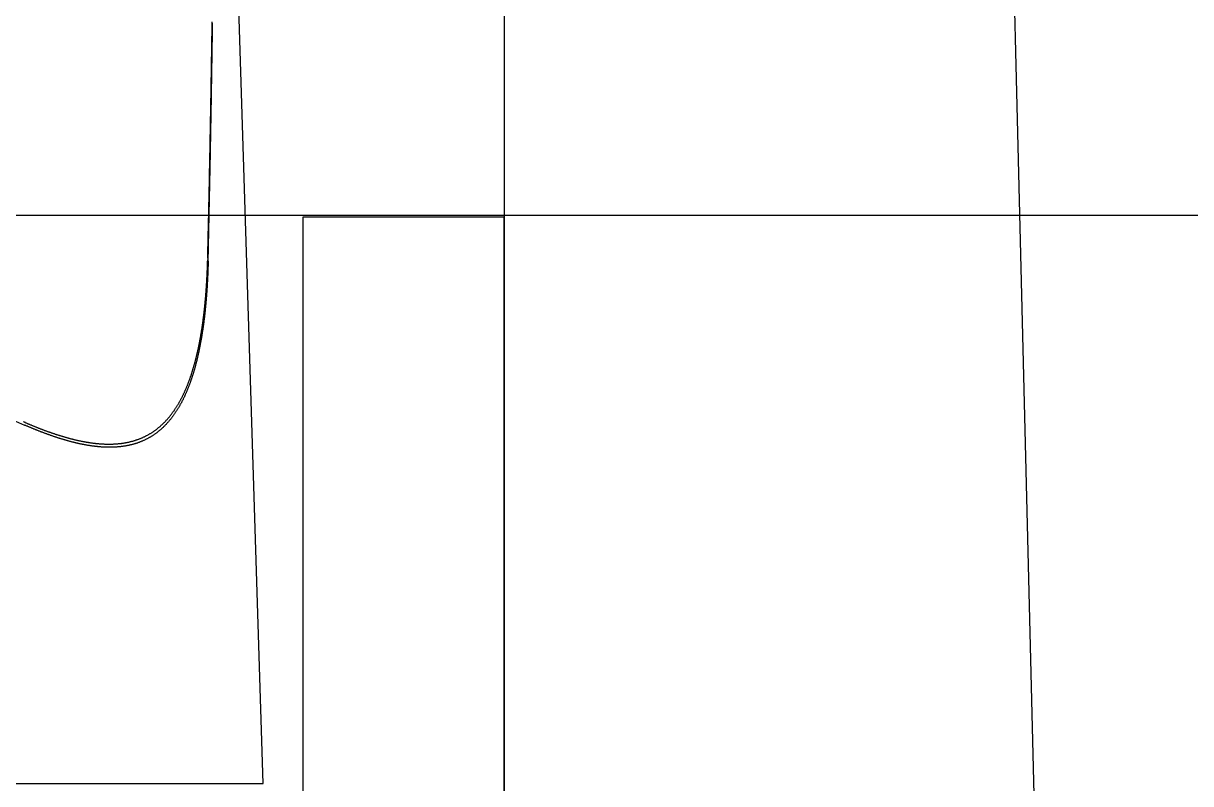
# Model space of a CAD drawing. Header units: millimetres. Extents: x 2213 to 82676, y 1050 to 28650.
# Drawn here: x 29835.7 to 29928.5, y 17342.1 to 17402.6 of the extents above; entities that cross this region are included whole.
import ezdxf

# ---------------------------------------------------------------- set-up
doc = ezdxf.new("R2010")
doc.units = ezdxf.units.MM
doc.header["$LTSCALE"] = 200
doc.linetypes.add('DASHED', pattern=[0.75, 0.5, -0.25])
doc.layers.add('01HAT', color=8, linetype='Continuous')
doc.layers.add('A-FIX', color=5, linetype='Continuous')

# ---------------------------------------------------------------- blocks, each defined once
blk = doc.blocks.new('등받이')
blk.add_lwpolyline([(17936.631, 31451.142), (17956.631, 31451.142, -0.414214), (17966.631, 31441.142), (17966.631, 31035.9, -0.414214), (17956.631, 31025.9), (17926.631, 31025.9, -0.414214), (17916.631, 31035.9), (17926.631, 31441.142, -0.414214)], format="xyb", close=True)
blk.add_lwpolyline([(17966.631, 31200.158), (17966.631, 31399.994), (17982.631, 31399.994), (17982.631, 31216.158)])
blk = doc.blocks.new('A$C657279D5')
at = {"linetype": 'Continuous'}
for p, q in [((-161.194736, 854.787611), (-159.115606, 920.48812)), ((-68.805355, 854.787611), (-161.194736, 854.787611))]:
    blk.add_line(p, q, dxfattribs=at)
at = {"linetype": 'DASHED'}
for p, q in [((-70.692485, 914.420912), (-142.21744, 883.299326)), ((-156.769156, 896.364278), (-156.814317, 896.344628))]:
    blk.add_line(p, q, dxfattribs=at)
for points in [[(-156.814307, 896.344292), (-156.819207, 896.554292), (-156.824107, 896.763292), (-156.829007, 896.972292), (-156.833807, 897.182292), (-156.838607, 897.391292), (-156.843407, 897.600292), (-156.848207, 897.809292), (-156.852907, 898.019292), (-156.857707, 898.228292), (-156.862407, 898.437292), (-156.867007, 898.646292), (-156.871707, 898.855292), (-156.876307, 899.064292), (-156.880907, 899.273292), (-156.885507, 899.482292), (-156.890107, 899.691292), (-156.894607, 899.900292), (-156.899207, 900.109292), (-156.903707, 900.318292), (-156.908107, 900.527292), (-156.912607, 900.736292), (-156.917007, 900.944292), (-156.921407, 901.153292), (-156.925807, 901.362292), (-156.930207, 901.571292), (-156.934507, 901.779292), (-156.938807, 901.988292), (-156.943107, 902.197292), (-156.947407, 902.405292), (-156.951607, 902.614292), (-156.955907, 902.822292), (-156.960107, 903.031292), (-156.964307, 903.240292), (-156.968407, 903.448292), (-156.972607, 903.656292), (-156.976707, 903.865292), (-156.980807, 904.073292), (-156.984807, 904.282292), (-156.988907, 904.490292), (-156.992907, 904.698292), (-156.996907, 904.906292), (-157.000907, 905.115292), (-157.004907, 905.323292), (-157.008807, 905.531292), (-157.012707, 905.739292), (-157.016607, 905.947292), (-157.020507, 906.155292), (-157.024307, 906.363292), (-157.028107, 906.572292), (-157.031907, 906.779292), (-157.035707, 906.987292), (-157.039507, 907.195292), (-157.043207, 907.403292), (-157.046907, 907.611292), (-157.050607, 907.819292), (-157.054307, 908.027292), (-157.057907, 908.234292), (-157.061607, 908.442292), (-157.065207, 908.650292), (-157.068707, 908.858292), (-157.072307, 909.065292), (-157.075807, 909.273292), (-157.079307, 909.480292), (-157.082807, 909.688292), (-157.086307, 909.895292), (-157.089807, 910.103292), (-157.093207, 910.310292), (-157.096607, 910.518292), (-157.100007, 910.725292), (-157.103307, 910.932292), (-157.106707, 911.140292), (-157.110007, 911.347292), (-157.113307, 911.554292), (-157.116507, 911.761292), (-157.119807, 911.968292), (-157.123007, 912.175292), (-157.126207, 912.383292), (-157.129407, 912.590292), (-157.132607, 912.797292), (-157.135707, 913.004292), (-157.138807, 913.210292), (-157.141907, 913.417292), (-157.145007, 913.624292), (-157.148107, 913.831292), (-157.151107, 914.038292), (-157.154107, 914.245292), (-157.157107, 914.451292), (-157.160107, 914.658292), (-157.163007, 914.865292), (-157.165907, 915.071292), (-157.168807, 915.278292)], [(-156.779407, 896.583292), (-156.784307, 896.791292), (-156.789207, 896.999292), (-156.794107, 897.207292), (-156.799007, 897.415292), (-156.803807, 897.623292), (-156.808607, 897.830292), (-156.813407, 898.038292), (-156.818207, 898.246292), (-156.823007, 898.454292), (-156.827707, 898.661292), (-156.832407, 898.869292), (-156.837107, 899.076292), (-156.841707, 899.284292), (-156.846407, 899.492292), (-156.851007, 899.699292), (-156.855607, 899.907292), (-156.860107, 900.114292), (-156.864707, 900.322292), (-156.869207, 900.529292), (-156.873707, 900.736292), (-156.878207, 900.944292), (-156.882607, 901.151292), (-156.887107, 901.359292), (-156.891507, 901.566292), (-156.895907, 901.773292), (-156.900207, 901.980292), (-156.904607, 902.188292), (-156.908907, 902.395292), (-156.913207, 902.602292), (-156.917507, 902.809292), (-156.921807, 903.016292), (-156.926007, 903.223292), (-156.930207, 903.430292), (-156.934407, 903.637292), (-156.938607, 903.844292), (-156.942707, 904.051292), (-156.946807, 904.258292), (-156.950907, 904.465292), (-156.955007, 904.672292), (-156.959107, 904.879292), (-156.963107, 905.086292), (-156.967107, 905.293292), (-156.971107, 905.499292), (-156.975107, 905.706292), (-156.979007, 905.913292), (-156.983007, 906.119292), (-156.986907, 906.326292), (-156.990707, 906.533292), (-156.994607, 906.739292), (-156.998407, 906.946292), (-157.002207, 907.152292), (-157.006007, 907.359292), (-157.009807, 907.565292), (-157.013607, 907.772292), (-157.017307, 907.978292), (-157.021007, 908.184292), (-157.024707, 908.391292), (-157.028307, 908.597292), (-157.032007, 908.803292), (-157.035607, 909.010292), (-157.039207, 909.216292), (-157.042807, 909.422292), (-157.046307, 909.628292), (-157.049907, 909.834292), (-157.053407, 910.040292), (-157.056807, 910.246292), (-157.060307, 910.452292), (-157.063807, 910.658292), (-157.067207, 910.864292), (-157.070607, 911.070292), (-157.074007, 911.276292), (-157.077307, 911.482292), (-157.080607, 911.688292), (-157.084007, 911.893292), (-157.087307, 912.099292), (-157.090507, 912.305292), (-157.093807, 912.510292), (-157.097007, 912.716292), (-157.100207, 912.922292), (-157.103407, 913.127292), (-157.106607, 913.333292), (-157.109707, 913.538292), (-157.112807, 913.744292), (-157.115907, 913.949292), (-157.119007, 914.154292), (-157.122007, 914.360292), (-157.125107, 914.565292), (-157.128107, 914.770292), (-157.131107, 914.976292), (-157.134007, 915.181292), (-157.137007, 915.386292)], [(-156.814307, 896.344292), (-156.813207, 896.297292), (-156.812007, 896.250292), (-156.810807, 896.203292), (-156.809607, 896.155292), (-156.808307, 896.108292), (-156.807007, 896.061292), (-156.805607, 896.013292), (-156.804207, 895.966292), (-156.802807, 895.919292), (-156.801307, 895.872292), (-156.799807, 895.824292), (-156.798207, 895.777292), (-156.796707, 895.730292), (-156.795007, 895.683292), (-156.793407, 895.635292), (-156.791607, 895.588292), (-156.789907, 895.541292), (-156.788107, 895.493292), (-156.786307, 895.446292), (-156.784407, 895.399292), (-156.782507, 895.352292), (-156.780507, 895.304292), (-156.778507, 895.257292), (-156.776507, 895.210292), (-156.774407, 895.163292), (-156.772307, 895.115292), (-156.770107, 895.068292), (-156.767907, 895.021292), (-156.765607, 894.974292), (-156.763307, 894.926292), (-156.761007, 894.879292), (-156.758607, 894.832292), (-156.756207, 894.785292), (-156.753707, 894.737292), (-156.751207, 894.690292), (-156.748607, 894.643292), (-156.746007, 894.596292), (-156.743407, 894.548292), (-156.740707, 894.501292), (-156.737907, 894.454292), (-156.735107, 894.407292), (-156.732307, 894.360292), (-156.729407, 894.312292), (-156.726507, 894.265292), (-156.723507, 894.218292), (-156.720507, 894.171292), (-156.717407, 894.123292), (-156.714307, 894.076292), (-156.711207, 894.029292), (-156.707907, 893.982292), (-156.704707, 893.935292), (-156.701407, 893.888292), (-156.698007, 893.840292), (-156.694607, 893.793292), (-156.691207, 893.746292), (-156.687707, 893.699292), (-156.684107, 893.652292), (-156.680507, 893.604292), (-156.676907, 893.557292), (-156.673207, 893.510292), (-156.669507, 893.463292), (-156.665707, 893.416292), (-156.661807, 893.369292), (-156.657907, 893.322292), (-156.654007, 893.274292), (-156.650007, 893.227292), (-156.645907, 893.180292), (-156.641807, 893.133292), (-156.637707, 893.086292), (-156.633507, 893.039292), (-156.629207, 892.992292), (-156.624907, 892.945292), (-156.620507, 892.897292), (-156.616107, 892.850292), (-156.611707, 892.803292), (-156.607107, 892.756292), (-156.602607, 892.709292), (-156.597907, 892.662292), (-156.593307, 892.615292), (-156.588507, 892.568292), (-156.583707, 892.521292), (-156.578907, 892.474292), (-156.574007, 892.427292), (-156.569107, 892.380292), (-156.564007, 892.333292), (-156.559007, 892.286292), (-156.553907, 892.239292), (-156.548707, 892.192292), (-156.543507, 892.145292), (-156.538207, 892.098292), (-156.532807, 892.051292), (-156.527407, 892.004292), (-156.522007, 891.957292), (-156.516507, 891.910292), (-156.510907, 891.863292), (-156.505207, 891.816292), (-156.499507, 891.769292), (-156.493807, 891.722292), (-156.488007, 891.675292), (-156.482107, 891.628292), (-156.476207, 891.581292), (-156.470207, 891.534292), (-156.464107, 891.487292), (-156.458007, 891.440292), (-156.451807, 891.394292), (-156.445507, 891.347292), (-156.439207, 891.300292), (-156.432807, 891.253292), (-156.426407, 891.206292), (-156.419907, 891.159292), (-156.413307, 891.112292), (-156.406607, 891.066292), (-156.399907, 891.019292), (-156.393107, 890.972292), (-156.386307, 890.925292), (-156.379407, 890.878292), (-156.372407, 890.832292), (-156.365307, 890.785292), (-156.358207, 890.738292), (-156.351007, 890.691292), (-156.343807, 890.645292), (-156.336407, 890.598292), (-156.329007, 890.551292), (-156.321607, 890.505292), (-156.314007, 890.458292), (-156.306407, 890.411292), (-156.298707, 890.365292), (-156.290907, 890.318292), (-156.283107, 890.271292), (-156.275207, 890.225292), (-156.267207, 890.178292), (-156.259107, 890.131292), (-156.251007, 890.085292), (-156.242807, 890.038292), (-156.234507, 889.992292), (-156.226107, 889.945292), (-156.217707, 889.899292), (-156.209107, 889.852292), (-156.200507, 889.806292), (-156.191807, 889.759292), (-156.183107, 889.713292), (-156.174207, 889.666292), (-156.165307, 889.620292), (-156.156207, 889.573292), (-156.147107, 889.527292), (-156.137907, 889.480292), (-156.128707, 889.434292), (-156.119307, 889.388292), (-156.109807, 889.341292), (-156.100307, 889.295292), (-156.090707, 889.249292), (-156.081007, 889.202292), (-156.071207, 889.156292), (-156.061307, 889.110292), (-156.051307, 889.064292), (-156.041207, 889.017292), (-156.031007, 888.971292), (-156.020807, 888.925292), (-156.010407, 888.879292), (-156.000007, 888.833292), (-155.989407, 888.787292), (-155.978807, 888.741292), (-155.968107, 888.695292), (-155.957207, 888.649292), (-155.946307, 888.602292), (-155.935307, 888.556292), (-155.924207, 888.511292), (-155.912907, 888.465292), (-155.901607, 888.419292), (-155.890207, 888.373292), (-155.878707, 888.327292), (-155.867007, 888.281292), (-155.855307, 888.235292), (-155.843507, 888.189292), (-155.831507, 888.144292), (-155.819507, 888.098292), (-155.807307, 888.052292), (-155.795007, 888.006292), (-155.782707, 887.961292), (-155.770207, 887.915292), (-155.757607, 887.870292), (-155.744807, 887.824292), (-155.732007, 887.778292), (-155.719107, 887.733292), (-155.706007, 887.688292), (-155.692807, 887.642292), (-155.679507, 887.597292), (-155.666107, 887.551292), (-155.652607, 887.506292), (-155.638907, 887.461292), (-155.625107, 887.415292), (-155.611207, 887.370292), (-155.597207, 887.325292), (-155.583007, 887.280292), (-155.568707, 887.235292), (-155.554307, 887.190292), (-155.539807, 887.145292), (-155.525107, 887.100292), (-155.510307, 887.055292), (-155.495407, 887.010292), (-155.480307, 886.965292), (-155.465107, 886.920292), (-155.449807, 886.876292), (-155.434307, 886.831292), (-155.418707, 886.786292), (-155.403007, 886.742292), (-155.387107, 886.697292), (-155.371107, 886.652292), (-155.354907, 886.608292), (-155.338607, 886.564292), (-155.322107, 886.519292), (-155.305507, 886.475292), (-155.288807, 886.431292), (-155.271907, 886.386292), (-155.254807, 886.342292), (-155.237607, 886.298292), (-155.220307, 886.254292), (-155.202707, 886.210292), (-155.185107, 886.166292), (-155.167207, 886.123292), (-155.149207, 886.079292), (-155.131107, 886.035292), (-155.112807, 885.991292), (-155.094307, 885.948292), (-155.075607, 885.904292), (-155.056807, 885.861292), (-155.037807, 885.818292), (-155.018707, 885.774292), (-154.999307, 885.731292), (-154.979807, 885.688292), (-154.960107, 885.645292), (-154.940307, 885.602292), (-154.920307, 885.559292), (-154.900007, 885.517292), (-154.879707, 885.474292), (-154.859107, 885.431292), (-154.838307, 885.389292), (-154.817407, 885.346292), (-154.796207, 885.304292), (-154.774907, 885.262292), (-154.753407, 885.219292), (-154.731707, 885.177292), (-154.709807, 885.135292), (-154.687707, 885.093292), (-154.665407, 885.052292), (-154.643007, 885.010292), (-154.620307, 884.968292), (-154.597407, 884.927292), (-154.574307, 884.886292), (-154.551007, 884.845292), (-154.527507, 884.803292), (-154.503807, 884.762292), (-154.479807, 884.722292), (-154.455707, 884.681292), (-154.431407, 884.640292), (-154.406807, 884.600292), (-154.382007, 884.559292), (-154.357007, 884.519292), (-154.331807, 884.479292), (-154.306307, 884.439292), (-154.280707, 884.400292), (-154.254807, 884.360292), (-154.228707, 884.320292), (-154.202307, 884.281292), (-154.175707, 884.242292), (-154.148907, 884.203292), (-154.121907, 884.164292), (-154.094607, 884.125292), (-154.067107, 884.087292), (-154.039307, 884.048292), (-154.011307, 884.010292), (-153.983107, 883.972292), (-153.954607, 883.934292), (-153.925907, 883.897292), (-153.896907, 883.859292), (-153.867707, 883.822292), (-153.838307, 883.785292), (-153.808607, 883.748292), (-153.778607, 883.711292), (-153.748407, 883.675292), (-153.718007, 883.638292), (-153.687307, 883.602292), (-153.656407, 883.566292), (-153.625207, 883.531292), (-153.593807, 883.495292), (-153.562107, 883.460292), (-153.530207, 883.425292), (-153.498007, 883.390292), (-153.465607, 883.356292), (-153.432907, 883.321292), (-153.400007, 883.287292), (-153.366807, 883.254292), (-153.333307, 883.220292), (-153.299607, 883.187292), (-153.265607, 883.154292), (-153.231407, 883.121292), (-153.196907, 883.089292), (-153.162207, 883.056292), (-153.127207, 883.024292), (-153.092007, 882.993292), (-153.056407, 882.961292), (-153.020707, 882.930292), (-152.984707, 882.899292), (-152.948407, 882.869292), (-152.911907, 882.839292), (-152.875107, 882.809292), (-152.838107, 882.779292), (-152.800907, 882.750292), (-152.763407, 882.721292), (-152.725707, 882.692292), (-152.687707, 882.664292), (-152.649507, 882.636292), (-152.611107, 882.608292), (-152.572407, 882.581292), (-152.533507, 882.553292), (-152.494407, 882.527292), (-152.455107, 882.500292), (-152.415507, 882.474292), (-152.375707, 882.448292), (-152.335707, 882.423292), (-152.295507, 882.398292), (-152.255107, 882.373292), (-152.214407, 882.349292), (-152.173607, 882.325292), (-152.132507, 882.301292), (-152.091207, 882.278292), (-152.049807, 882.255292), (-152.008107, 882.233292), (-151.966207, 882.210292), (-151.924107, 882.189292), (-151.881907, 882.167292), (-151.839407, 882.146292), (-151.796807, 882.125292), (-151.754007, 882.105292), (-151.711007, 882.085292), (-151.667807, 882.066292), (-151.624507, 882.046292), (-151.581007, 882.027292), (-151.537407, 882.009292), (-151.493607, 881.991292), (-151.449707, 881.973292), (-151.405607, 881.956292), (-151.361307, 881.939292), (-151.316907, 881.922292), (-151.272407, 881.906292), (-151.227807, 881.890292), (-151.183007, 881.874292), (-151.138107, 881.859292), (-151.093107, 881.844292), (-151.048007, 881.830292), (-151.002707, 881.816292), (-150.957307, 881.802292), (-150.911907, 881.789292), (-150.866307, 881.776292), (-150.820607, 881.763292), (-150.774907, 881.751292), (-150.729007, 881.739292), (-150.683107, 881.728292), (-150.637007, 881.717292), (-150.590907, 881.706292), (-150.544707, 881.695292), (-150.498407, 881.685292), (-150.452107, 881.676292), (-150.405707, 881.666292), (-150.359207, 881.657292), (-150.312607, 881.649292), (-150.266007, 881.640292), (-150.219307, 881.632292), (-150.172607, 881.624292), (-150.125807, 881.617292), (-150.078907, 881.610292), (-150.032007, 881.603292), (-149.985107, 881.597292), (-149.938107, 881.591292), (-149.891107, 881.585292), (-149.844007, 881.580292), (-149.796907, 881.575292), (-149.749807, 881.570292), (-149.702707, 881.565292), (-149.655507, 881.561292), (-149.608307, 881.557292), (-149.561107, 881.554292), (-149.513907, 881.550292), (-149.466607, 881.547292), (-149.419407, 881.545292), (-149.372107, 881.542292), (-149.324807, 881.540292), (-149.277507, 881.538292), (-149.230207, 881.537292), (-149.182907, 881.535292), (-149.135607, 881.534292), (-149.088207, 881.533292), (-149.040907, 881.533292), (-148.993607, 881.533292), (-148.946207, 881.533292), (-148.898907, 881.533292), (-148.851607, 881.534292), (-148.804207, 881.534292), (-148.756907, 881.535292), (-148.709607, 881.537292), (-148.662307, 881.538292), (-148.615007, 881.540292), (-148.567707, 881.542292), (-148.520407, 881.544292), (-148.473107, 881.547292), (-148.425907, 881.550292), (-148.378607, 881.553292), (-148.331407, 881.556292), (-148.284207, 881.559292), (-148.237007, 881.563292), (-148.189807, 881.567292), (-148.142707, 881.571292), (-148.095507, 881.575292), (-148.048407, 881.579292), (-148.001307, 881.584292), (-147.954307, 881.589292), (-147.907207, 881.594292), (-147.860207, 881.599292), (-147.813207, 881.605292), (-147.766307, 881.611292), (-147.719307, 881.616292), (-147.672407, 881.622292), (-147.625507, 881.629292), (-147.578607, 881.635292), (-147.531807, 881.642292), (-147.485007, 881.649292), (-147.438207, 881.656292), (-147.391407, 881.663292), (-147.344707, 881.670292), (-147.298007, 881.678292), (-147.251307, 881.686292), (-147.204607, 881.693292), (-147.158007, 881.702292), (-147.111407, 881.710292), (-147.064807, 881.718292), (-147.018307, 881.727292), (-146.971807, 881.735292), (-146.925307, 881.744292), (-146.878907, 881.753292), (-146.832507, 881.763292), (-146.786107, 881.772292), (-146.739807, 881.781292), (-146.693507, 881.791292), (-146.647207, 881.801292), (-146.600907, 881.811292), (-146.554707, 881.821292), (-146.508607, 881.831292), (-146.462407, 881.842292), (-146.416307, 881.852292), (-146.370207, 881.863292), (-146.324207, 881.874292), (-146.278107, 881.885292), (-146.232207, 881.896292), (-146.186207, 881.907292), (-146.140307, 881.918292), (-146.094407, 881.930292), (-146.048507, 881.941292), (-146.002707, 881.953292), (-145.956907, 881.965292), (-145.911207, 881.977292), (-145.865407, 881.989292), (-145.819707, 882.001292), (-145.774107, 882.013292), (-145.728407, 882.026292), (-145.682807, 882.039292), (-145.637307, 882.051292), (-145.591707, 882.064292), (-145.546207, 882.077292), (-145.500707, 882.090292), (-145.455307, 882.103292), (-145.409907, 882.116292), (-145.364507, 882.130292), (-145.319207, 882.143292), (-145.273807, 882.157292), (-145.228607, 882.170292), (-145.183307, 882.184292), (-145.138107, 882.198292), (-145.092907, 882.212292), (-145.047707, 882.226292), (-145.002607, 882.240292), (-144.957507, 882.255292), (-144.912407, 882.269292), (-144.867407, 882.283292), (-144.822407, 882.298292), (-144.777407, 882.313292), (-144.732407, 882.327292), (-144.687507, 882.342292), (-144.642607, 882.357292), (-144.597807, 882.372292), (-144.552907, 882.387292), (-144.508107, 882.403292), (-144.463407, 882.418292), (-144.418607, 882.433292), (-144.373907, 882.449292), (-144.329207, 882.464292), (-144.284607, 882.480292), (-144.240007, 882.496292), (-144.195407, 882.512292), (-144.150807, 882.527292), (-144.106307, 882.543292), (-144.061807, 882.560292), (-144.017307, 882.576292), (-143.972807, 882.592292), (-143.928407, 882.608292), (-143.884007, 882.625292), (-143.839707, 882.641292), (-143.795307, 882.658292), (-143.751007, 882.674292), (-143.706707, 882.691292), (-143.662507, 882.708292), (-143.618307, 882.725292), (-143.574107, 882.742292), (-143.529907, 882.759292), (-143.485807, 882.776292), (-143.441707, 882.793292), (-143.397607, 882.810292), (-143.353507, 882.827292), (-143.309507, 882.845292), (-143.265507, 882.862292), (-143.221507, 882.880292), (-143.177607, 882.897292), (-143.133707, 882.915292), (-143.089807, 882.933292), (-143.045907, 882.950292), (-143.002107, 882.968292), (-142.958207, 882.986292), (-142.914507, 883.004292), (-142.870707, 883.022292), (-142.827007, 883.040292), (-142.783307, 883.058292), (-142.739607, 883.076292), (-142.695907, 883.095292), (-142.652307, 883.113292), (-142.608707, 883.131292), (-142.565107, 883.150292), (-142.521607, 883.168292), (-142.478007, 883.187292), (-142.434507, 883.205292), (-142.391107, 883.224292), (-142.347607, 883.243292), (-142.304207, 883.261292), (-142.260807, 883.280292), (-142.217407, 883.299292)], [(-142.296807, 883.489292), (-142.339607, 883.471292), (-142.382507, 883.452292), (-142.425307, 883.434292), (-142.468207, 883.416292), (-142.511107, 883.398292), (-142.554107, 883.380292), (-142.597007, 883.362292), (-142.640007, 883.344292), (-142.683007, 883.326292), (-142.726107, 883.308292), (-142.769107, 883.290292), (-142.812207, 883.272292), (-142.855307, 883.255292), (-142.898507, 883.237292), (-142.941607, 883.219292), (-142.984807, 883.202292), (-143.028007, 883.184292), (-143.071307, 883.167292), (-143.114507, 883.150292), (-143.157807, 883.132292), (-143.201207, 883.115292), (-143.244507, 883.098292), (-143.287907, 883.081292), (-143.331307, 883.064292), (-143.374707, 883.047292), (-143.418207, 883.030292), (-143.461707, 883.013292), (-143.505207, 882.997292), (-143.548707, 882.980292), (-143.592307, 882.964292), (-143.635907, 882.947292), (-143.679507, 882.931292), (-143.723107, 882.914292), (-143.766807, 882.898292), (-143.810507, 882.882292), (-143.854207, 882.866292), (-143.898007, 882.849292), (-143.941807, 882.833292), (-143.985607, 882.818292), (-144.029407, 882.802292), (-144.073307, 882.786292), (-144.117207, 882.770292), (-144.161107, 882.755292), (-144.205007, 882.739292), (-144.249007, 882.724292), (-144.293007, 882.708292), (-144.337107, 882.693292), (-144.381107, 882.678292), (-144.425207, 882.663292), (-144.469307, 882.648292), (-144.513507, 882.633292), (-144.557707, 882.618292), (-144.601907, 882.604292), (-144.646107, 882.589292), (-144.690407, 882.574292), (-144.734707, 882.560292), (-144.779007, 882.546292), (-144.823407, 882.531292), (-144.867707, 882.517292), (-144.912207, 882.503292), (-144.956607, 882.489292), (-145.001107, 882.475292), (-145.045607, 882.461292), (-145.090107, 882.448292), (-145.134707, 882.434292), (-145.179307, 882.421292), (-145.223907, 882.407292), (-145.268507, 882.394292), (-145.313207, 882.381292), (-145.357907, 882.368292), (-145.402707, 882.355292), (-145.447407, 882.342292), (-145.492207, 882.329292), (-145.537107, 882.316292), (-145.581907, 882.304292), (-145.626807, 882.291292), (-145.671807, 882.279292), (-145.716707, 882.267292), (-145.761707, 882.254292), (-145.806707, 882.242292), (-145.851807, 882.231292), (-145.896907, 882.219292), (-145.942007, 882.207292), (-145.987107, 882.196292), (-146.032307, 882.184292), (-146.077507, 882.173292), (-146.122707, 882.162292), (-146.168007, 882.151292), (-146.213307, 882.140292), (-146.258607, 882.129292), (-146.303907, 882.118292), (-146.349307, 882.108292), (-146.394707, 882.098292), (-146.440207, 882.087292), (-146.485707, 882.077292), (-146.531207, 882.067292), (-146.576707, 882.058292), (-146.622307, 882.048292), (-146.667907, 882.038292), (-146.713507, 882.029292), (-146.759207, 882.020292), (-146.804907, 882.011292), (-146.850607, 882.002292), (-146.896407, 881.993292), (-146.942207, 881.984292), (-146.988007, 881.976292), (-147.033807, 881.967292), (-147.079707, 881.959292), (-147.125607, 881.951292), (-147.171607, 881.943292), (-147.217507, 881.936292), (-147.263507, 881.928292), (-147.309507, 881.921292), (-147.355607, 881.914292), (-147.401707, 881.907292), (-147.447807, 881.900292), (-147.493907, 881.893292), (-147.540007, 881.887292), (-147.586207, 881.880292), (-147.632407, 881.874292), (-147.678607, 881.868292), (-147.724907, 881.863292), (-147.771107, 881.857292), (-147.817407, 881.852292), (-147.863707, 881.847292), (-147.910107, 881.842292), (-147.956407, 881.837292), (-148.002807, 881.832292), (-148.049207, 881.828292), (-148.095607, 881.824292), (-148.142107, 881.820292), (-148.188507, 881.816292), (-148.235007, 881.813292), (-148.281507, 881.809292), (-148.328007, 881.806292), (-148.374507, 881.803292), (-148.421107, 881.801292), (-148.467607, 881.798292), (-148.514207, 881.796292), (-148.560807, 881.794292), (-148.607407, 881.792292), (-148.654007, 881.791292), (-148.700607, 881.790292), (-148.747207, 881.789292), (-148.793807, 881.788292), (-148.840407, 881.787292), (-148.887107, 881.787292), (-148.933707, 881.787292), (-148.980307, 881.787292), (-149.026907, 881.787292), (-149.073507, 881.788292), (-149.120107, 881.789292), (-149.166707, 881.790292), (-149.213307, 881.792292), (-149.259907, 881.794292), (-149.306507, 881.796292), (-149.353007, 881.798292), (-149.399607, 881.801292), (-149.446107, 881.803292), (-149.492607, 881.807292), (-149.539107, 881.810292), (-149.585607, 881.814292), (-149.632107, 881.818292), (-149.678507, 881.822292), (-149.724907, 881.827292), (-149.771307, 881.832292), (-149.817707, 881.837292), (-149.864007, 881.842292), (-149.910307, 881.848292), (-149.956607, 881.854292), (-150.002807, 881.861292), (-150.048907, 881.867292), (-150.095007, 881.874292), (-150.141107, 881.882292), (-150.187107, 881.890292), (-150.233107, 881.898292), (-150.279007, 881.906292), (-150.324807, 881.915292), (-150.370607, 881.924292), (-150.416307, 881.933292), (-150.461907, 881.943292), (-150.507507, 881.953292), (-150.553007, 881.963292), (-150.598407, 881.974292), (-150.643707, 881.985292), (-150.688907, 881.996292), (-150.734107, 882.008292), (-150.779107, 882.020292), (-150.824107, 882.032292), (-150.869007, 882.045292), (-150.913707, 882.058292), (-150.958407, 882.072292), (-151.003007, 882.085292), (-151.047407, 882.100292), (-151.091807, 882.114292), (-151.136007, 882.129292), (-151.180107, 882.144292), (-151.224107, 882.160292), (-151.267907, 882.176292), (-151.311607, 882.192292), (-151.355207, 882.209292), (-151.398707, 882.226292), (-151.442007, 882.244292), (-151.485107, 882.261292), (-151.528107, 882.280292), (-151.571007, 882.298292), (-151.613707, 882.317292), (-151.656207, 882.336292), (-151.698607, 882.356292), (-151.740807, 882.376292), (-151.782907, 882.396292), (-151.824707, 882.416292), (-151.866407, 882.437292), (-151.907907, 882.459292), (-151.949207, 882.480292), (-151.990407, 882.502292), (-152.031307, 882.525292), (-152.072007, 882.548292), (-152.112607, 882.571292), (-152.152907, 882.594292), (-152.193007, 882.618292), (-152.233007, 882.642292), (-152.272707, 882.667292), (-152.312207, 882.691292), (-152.351507, 882.717292), (-152.390607, 882.742292), (-152.429507, 882.768292), (-152.468107, 882.794292), (-152.506607, 882.821292), (-152.544807, 882.847292), (-152.582807, 882.875292), (-152.620607, 882.902292), (-152.658107, 882.930292), (-152.695507, 882.958292), (-152.732507, 882.986292), (-152.769407, 883.015292), (-152.806007, 883.044292), (-152.842407, 883.073292), (-152.878607, 883.102292), (-152.914507, 883.132292), (-152.950207, 883.162292), (-152.985607, 883.193292), (-153.020807, 883.223292), (-153.055807, 883.254292), (-153.090507, 883.285292), (-153.124907, 883.317292), (-153.159107, 883.349292), (-153.193007, 883.381292), (-153.226707, 883.413292), (-153.260207, 883.445292), (-153.293407, 883.478292), (-153.326407, 883.511292), (-153.359107, 883.544292), (-153.391507, 883.578292), (-153.423707, 883.612292), (-153.455707, 883.646292), (-153.487407, 883.680292), (-153.518907, 883.714292), (-153.550207, 883.749292), (-153.581207, 883.784292), (-153.611907, 883.819292), (-153.642407, 883.854292), (-153.672707, 883.890292), (-153.702707, 883.925292), (-153.732507, 883.961292), (-153.762107, 883.997292), (-153.791407, 884.034292), (-153.820507, 884.070292), (-153.849407, 884.107292), (-153.878007, 884.144292), (-153.906307, 884.181292), (-153.934507, 884.218292), (-153.962407, 884.255292), (-153.990107, 884.293292), (-154.017507, 884.331292), (-154.044707, 884.368292), (-154.071707, 884.407292), (-154.098407, 884.445292), (-154.125007, 884.483292), (-154.151307, 884.522292), (-154.177307, 884.560292), (-154.203207, 884.599292), (-154.228807, 884.638292), (-154.254207, 884.677292), (-154.279407, 884.716292), (-154.304407, 884.756292), (-154.329207, 884.795292), (-154.353707, 884.835292), (-154.378107, 884.874292), (-154.402207, 884.914292), (-154.426107, 884.954292), (-154.449907, 884.995292), (-154.473407, 885.035292), (-154.496707, 885.075292), (-154.519807, 885.116292), (-154.542707, 885.156292), (-154.565407, 885.197292), (-154.587907, 885.238292), (-154.610207, 885.279292), (-154.632407, 885.320292), (-154.654307, 885.361292), (-154.676007, 885.402292), (-154.697607, 885.444292), (-154.719007, 885.485292), (-154.740107, 885.527292), (-154.761107, 885.568292), (-154.781907, 885.610292), (-154.802607, 885.652292), (-154.823007, 885.694292), (-154.843307, 885.736292), (-154.863407, 885.778292), (-154.883307, 885.820292), (-154.903107, 885.862292), (-154.922707, 885.904292), (-154.942107, 885.947292), (-154.961307, 885.989292), (-154.980407, 886.032292), (-154.999307, 886.074292), (-155.018007, 886.117292), (-155.036607, 886.160292), (-155.055007, 886.202292), (-155.073207, 886.245292), (-155.091307, 886.288292), (-155.109207, 886.331292), (-155.127007, 886.374292), (-155.144607, 886.417292), (-155.162107, 886.461292), (-155.179407, 886.504292), (-155.196607, 886.547292), (-155.213607, 886.591292), (-155.230407, 886.634292), (-155.247107, 886.678292), (-155.263707, 886.721292), (-155.280107, 886.765292), (-155.296407, 886.808292), (-155.312507, 886.852292), (-155.328507, 886.896292), (-155.344407, 886.940292), (-155.360107, 886.984292), (-155.375707, 887.028292), (-155.391107, 887.071292), (-155.406407, 887.115292), (-155.421607, 887.160292), (-155.436707, 887.204292), (-155.451607, 887.248292), (-155.466407, 887.292292), (-155.481107, 887.336292), (-155.495607, 887.380292), (-155.510007, 887.425292), (-155.524307, 887.469292), (-155.538407, 887.513292), (-155.552507, 887.558292), (-155.566407, 887.602292), (-155.580207, 887.647292), (-155.593907, 887.691292), (-155.607407, 887.736292), (-155.620807, 887.781292), (-155.634207, 887.825292), (-155.647407, 887.870292), (-155.660407, 887.915292), (-155.673407, 887.959292), (-155.686307, 888.004292), (-155.699007, 888.049292), (-155.711607, 888.094292), (-155.724207, 888.139292), (-155.736607, 888.184292), (-155.748907, 888.229292), (-155.761107, 888.274292), (-155.773107, 888.318292), (-155.785107, 888.364292), (-155.797007, 888.409292), (-155.808807, 888.454292), (-155.820407, 888.499292), (-155.832007, 888.544292), (-155.843507, 888.589292), (-155.854807, 888.634292), (-155.866107, 888.679292), (-155.877307, 888.725292), (-155.888407, 888.770292), (-155.899307, 888.815292), (-155.910207, 888.860292), (-155.921007, 888.906292), (-155.931707, 888.951292), (-155.942307, 888.997292), (-155.952807, 889.042292), (-155.963207, 889.087292), (-155.973507, 889.133292), (-155.983707, 889.178292), (-155.993907, 889.224292), (-156.003907, 889.269292), (-156.013907, 889.315292), (-156.023707, 889.360292), (-156.033507, 889.406292), (-156.043207, 889.451292), (-156.052807, 889.497292), (-156.062307, 889.542292), (-156.071807, 889.588292), (-156.081107, 889.634292), (-156.090407, 889.679292), (-156.099607, 889.725292), (-156.108707, 889.771292), (-156.117707, 889.816292), (-156.126607, 889.862292), (-156.135507, 889.908292), (-156.144207, 889.954292), (-156.152907, 889.999292), (-156.161507, 890.045292), (-156.170107, 890.091292), (-156.178507, 890.137292), (-156.186907, 890.183292), (-156.195207, 890.228292), (-156.203407, 890.274292), (-156.211607, 890.320292), (-156.219607, 890.366292), (-156.227607, 890.412292), (-156.235507, 890.458292), (-156.243407, 890.504292), (-156.251207, 890.550292), (-156.258907, 890.596292), (-156.266507, 890.642292), (-156.274107, 890.687292), (-156.281607, 890.733292), (-156.289007, 890.779292), (-156.296307, 890.825292), (-156.303607, 890.871292), (-156.310807, 890.917292), (-156.318007, 890.963292), (-156.325107, 891.009292), (-156.332107, 891.056292), (-156.339007, 891.102292), (-156.345907, 891.148292), (-156.352707, 891.194292), (-156.359407, 891.240292), (-156.366107, 891.286292), (-156.372707, 891.332292), (-156.379307, 891.378292), (-156.385807, 891.424292), (-156.392207, 891.470292), (-156.398507, 891.517292), (-156.404807, 891.563292), (-156.411107, 891.609292), (-156.417207, 891.655292), (-156.423307, 891.701292), (-156.429407, 891.747292), (-156.435407, 891.794292), (-156.441307, 891.840292), (-156.447107, 891.886292), (-156.452907, 891.932292), (-156.458707, 891.978292), (-156.464407, 892.025292), (-156.470007, 892.071292), (-156.475607, 892.117292), (-156.481107, 892.163292), (-156.486507, 892.210292), (-156.491907, 892.256292), (-156.497307, 892.302292), (-156.502607, 892.348292), (-156.507807, 892.395292), (-156.513007, 892.441292), (-156.518107, 892.487292), (-156.523107, 892.534292), (-156.528207, 892.580292), (-156.533107, 892.626292), (-156.538007, 892.673292), (-156.542907, 892.719292), (-156.547707, 892.765292), (-156.552407, 892.812292), (-156.557107, 892.858292), (-156.561707, 892.904292), (-156.566307, 892.951292), (-156.570907, 892.997292), (-156.575307, 893.043292), (-156.579807, 893.090292), (-156.584107, 893.136292), (-156.588507, 893.183292), (-156.592707, 893.229292), (-156.597007, 893.275292), (-156.601107, 893.322292), (-156.605207, 893.368292), (-156.609307, 893.415292), (-156.613307, 893.461292), (-156.617307, 893.507292), (-156.621207, 893.554292), (-156.625107, 893.600292), (-156.628907, 893.647292), (-156.632707, 893.693292), (-156.636407, 893.740292), (-156.640107, 893.786292), (-156.643707, 893.832292), (-156.647307, 893.879292), (-156.650807, 893.925292), (-156.654307, 893.972292), (-156.657707, 894.018292), (-156.661107, 894.065292), (-156.664407, 894.111292), (-156.667707, 894.158292), (-156.671007, 894.204292), (-156.674207, 894.251292), (-156.677307, 894.297292), (-156.680407, 894.344292), (-156.683507, 894.390292), (-156.686507, 894.437292), (-156.689507, 894.483292), (-156.692407, 894.530292), (-156.695307, 894.576292), (-156.698107, 894.623292), (-156.700907, 894.669292), (-156.703607, 894.716292), (-156.706307, 894.762292), (-156.709007, 894.809292), (-156.711607, 894.855292), (-156.714207, 894.902292), (-156.716707, 894.948292), (-156.719207, 894.995292), (-156.721607, 895.041292), (-156.724007, 895.088292), (-156.726307, 895.134292), (-156.728707, 895.181292), (-156.730907, 895.227292), (-156.733107, 895.274292), (-156.735307, 895.320292), (-156.737507, 895.367292), (-156.739607, 895.414292), (-156.741607, 895.460292), (-156.743607, 895.507292), (-156.745607, 895.553292), (-156.747607, 895.600292), (-156.749507, 895.646292), (-156.751307, 895.693292), (-156.753107, 895.739292), (-156.754907, 895.786292), (-156.756607, 895.832292), (-156.758307, 895.879292), (-156.760007, 895.926292), (-156.761607, 895.972292), (-156.763207, 896.019292), (-156.764807, 896.065292), (-156.766307, 896.112292), (-156.767707, 896.158292), (-156.769207, 896.205292), (-156.770607, 896.251292), (-156.771907, 896.298292), (-156.773207, 896.345292)]]:
    blk.add_lwpolyline(points, dxfattribs=at)
for centre, radius, start, end in [((-99.485933, 897.944772), 57.309642, 181.360852, 181.599784), ((-157.390218, 918.665568), 38.277741, 293.223112, 293.51551)]:
    blk.add_arc(centre, radius, start, end, dxfattribs=at)
blk.add_blockref('등받이', (-18146.977174, -30500.158428))

msp = doc.modelspace()

# ---------------------------------------------------------------- linework, layer by layer
at = {"layer": '01HAT'}
msp.add_line((29693.587, 17387.363), (30574.587, 17387.363), dxfattribs=at)

# ---------------------------------------------------------------- block references
at = {"layer": 'A-FIX', "xscale": -1}
msp.add_blockref('A$C657279D5', (29693.587, 16487.363), dxfattribs=at)

doc.saveas('drawing.dxf')
